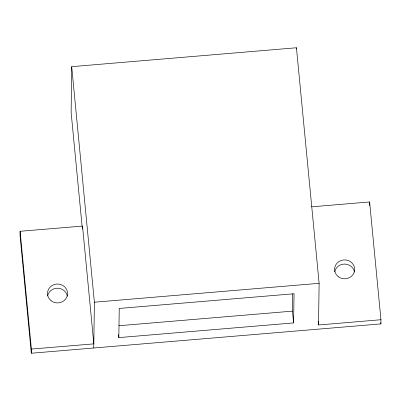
<?xml version="1.0" encoding="UTF-8"?>
<svg xmlns="http://www.w3.org/2000/svg" width="401" height="401" viewBox="0 0 401 401"><rect width="100%" height="100%" fill="white"/><g stroke="black" fill="none" stroke-linecap="round" stroke-linejoin="round"><path stroke-width="0.6" d="M93.729 348.038L93.829 343.873L82.526 226.089L20.1 231.282L20.05 235.447L31.298 353.236L380.89 323.898L380.95 319.732L369.612 201.954L311.552 206.836M380.95 319.732L318.524 324.98L319.126 283.322L296.444 47.764L71.709 66.661L71.137 112.475L82.12 226.515M82.491 229.066L82.526 226.089M71.709 66.661L94.39 302.214L93.829 343.873L31.398 349.065L31.298 353.236M118.821 337.607L119.242 308.449L294.038 293.753L293.612 322.915L118.821 337.607L118.521 334.509M293.612 322.915L292.479 311.136L292.73 293.763M296.429 49.007L296.444 47.764M369.557 205.523L369.612 201.954M94.39 302.214L319.126 283.322M118.932 325.727L292.479 311.136M380.77 322.65L380.89 323.898M318.163 321.241L318.524 324.98M20.1 231.282L31.398 349.065M334.69 271.893A10.03 9.459 0.8 0 1 344.649 264.064A10.03 9.459 0.8 0 1 354.479 272.068M47.569 296.023A10.03 9.459 1 0 1 57.528 288.194A10.03 9.459 1 0 1 67.363 296.209M338.213 276.61A10.03 9.459 0.8 0 0 354.514 270.981A10.03 9.459 0.8 0 0 341.171 260.47A10.03 9.459 0.8 0 0 338.213 276.61M51.107 300.735A10.03 9.459 1 0 0 67.408 295.111A10.03 9.459 1 0 0 54.065 284.595A10.03 9.459 1 0 0 51.107 300.735"/></g></svg>
